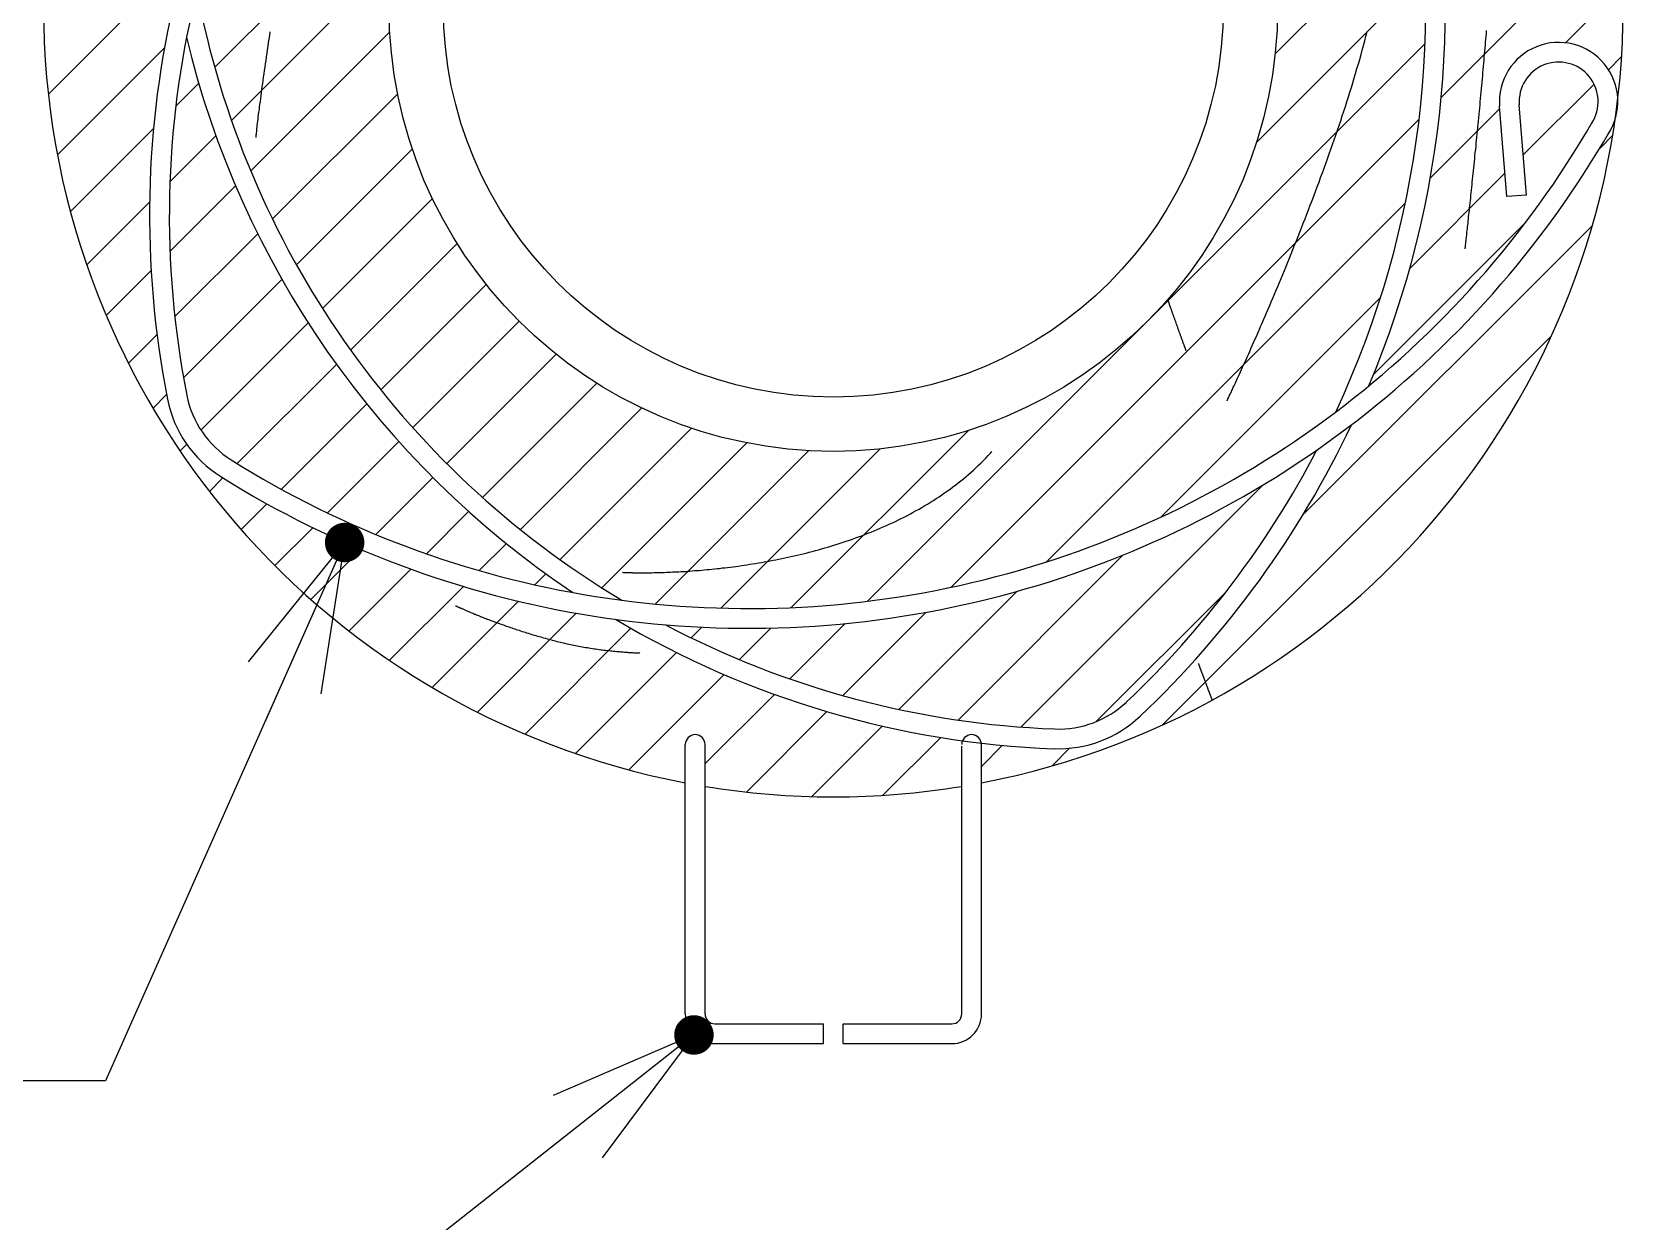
# Model space of a CAD drawing. Extents: x 443 to 1217, y -1921 to -677.
# Drawn here: x 571.85 to 593.32, y -1581.32 to -1565.27 of the extents above; entities that cross this region are included whole.
import ezdxf

# ---------------------------------------------------------------- set-up
doc = ezdxf.new("R2010")
doc.units = 0
doc.header["$MEASUREMENT"] = 0
doc.layers.get('0').update_dxf_attribs({"linetype": 'CONTINUOUS'})
for name, color, linetype in [('2', 2, 'CONTINUOUS'), ('3', 8, 'CONTINUOUS'), ('5', 7, 'CONTINUOUS')]:
    doc.layers.add(name, color=color, linetype=linetype)

msp = doc.modelspace()

# ---------------------------------------------------------------- linework, layer by layer
at = {"color": 7, "linetype": 'Continuous'}
for p, q in [((576.072, -1572.161), (572.844, -1579.425)), ((580.785, -1578.806), (559.919, -1595.258)), ((572.844, -1579.425), (553.99, -1579.425))]:
    msp.add_line(p, q, dxfattribs=at)
at = {"color": 0}
for p, q in [((576.072, -1572.161), (574.772, -1573.77)), ((576.072, -1572.161), (574.99, -1574.596)), ((576.072, -1572.161), (575.75, -1574.205)), ((580.785, -1578.806), (578.693, -1580.455)), ((580.785, -1578.806), (578.885, -1579.623)), ((580.785, -1578.806), (579.548, -1580.463))]:
    msp.add_line(p, q, dxfattribs=at)
at = {"color": 0, "const_width": 0.266}
for points in [[(576.205, -1572.147, 1), (575.94, -1572.175, 1), (576.205, -1572.147)], [(580.877, -1578.903, 1), (580.694, -1578.709, 1), (580.877, -1578.903)]]:
    msp.add_lwpolyline(points, format="xyb", dxfattribs=at)
at = {"layer": '2', "color": 8, "linetype": 'Continuous'}
for p, q in [((574.319, -1565.749), (576.957, -1563.111)), ((588.627, -1565.569), (590.588, -1563.608)), ((574.545, -1566.465), (576.706, -1564.304)), ((572.075, -1566.11), (573.756, -1564.429)), ((588.376, -1566.763), (590.649, -1564.489)), ((592.546, -1565.418), (593.318, -1564.645)), ((590.866, -1566.156), (592.036, -1564.986)), ((574.805, -1567.147), (576.682, -1565.27)), ((572.198, -1566.928), (573.641, -1565.485)), ((583.126, -1572.954), (590.647, -1565.433)), ((593.125, -1565.781), (593.302, -1565.604)), ((573.793, -1566.275), (574.104, -1565.964)), ((591.974, -1566.932), (592.93, -1565.976)), ((575.098, -1567.795), (576.788, -1566.106)), ((584.257, -1572.765), (590.567, -1566.455)), ((590.719, -1567.245), (591.657, -1566.306)), ((572.373, -1567.695), (573.494, -1566.575)), ((573.714, -1567.296), (574.336, -1566.674)), ((593.01, -1566.838), (593.181, -1566.666)), ((575.422, -1568.414), (576.986, -1566.85)), ((573.716, -1568.236), (574.602, -1567.35)), ((590.442, -1568.463), (591.726, -1567.179)), ((575.774, -1569.004), (577.258, -1567.52)), ((572.594, -1568.416), (573.441, -1567.569)), ((585.54, -1572.424), (590.383, -1567.581)), ((573.781, -1569.113), (574.899, -1567.994)), ((589.002, -1571.787), (592.907, -1567.882)), ((589.956, -1569.892), (592.013, -1567.835)), ((576.153, -1569.566), (577.592, -1568.127)), ((572.856, -1569.096), (573.461, -1568.491)), ((573.899, -1569.937), (575.226, -1568.61)), ((576.56, -1570.102), (577.983, -1568.678)), ((587.09, -1571.816), (590.046, -1568.86)), ((574.133, -1570.644), (575.581, -1569.197)), ((576.992, -1570.611), (578.428, -1569.175)), ((573.154, -1569.74), (573.541, -1569.353)), ((587.108, -1574.623), (592.352, -1569.379)), ((577.45, -1571.095), (578.925, -1569.62)), ((574.623, -1571.097), (575.963, -1569.757)), ((577.934, -1571.553), (579.476, -1570.011)), ((573.487, -1570.349), (573.67, -1570.166)), ((575.219, -1571.443), (576.37, -1570.291)), ((578.443, -1571.986), (580.083, -1570.346)), ((578.979, -1572.392), (580.753, -1570.617)), ((582.099, -1573.039), (584.492, -1570.646)), ((573.852, -1570.925), (573.942, -1570.836)), ((575.842, -1571.762), (576.803, -1570.8)), ((579.541, -1572.772), (581.497, -1570.816)), ((580.263, -1572.991), (582.333, -1570.922)), ((581.15, -1573.047), (583.299, -1570.897)), ((574.249, -1571.471), (574.429, -1571.29)), ((576.493, -1572.052), (577.262, -1571.283)), ((585.197, -1574.651), (588.463, -1571.385)), ((574.675, -1571.986), (575.023, -1571.639)), ((577.175, -1572.312), (577.745, -1571.742)), ((575.131, -1572.472), (575.642, -1571.961)), ((575.617, -1572.928), (576.289, -1572.256)), ((577.889, -1572.54), (578.254, -1572.175)), ((584.349, -1574.557), (586.574, -1572.332)), ((576.132, -1573.355), (576.966, -1572.521)), ((578.639, -1572.732), (578.788, -1572.583)), ((576.678, -1573.751), (577.674, -1572.755)), ((583.55, -1574.414), (585.143, -1572.821)), ((586.212, -1574.578), (587.973, -1572.816)), ((577.254, -1574.116), (578.417, -1572.954)), ((577.863, -1574.449), (579.197, -1573.115)), ((582.795, -1574.227), (583.919, -1573.103)), ((578.507, -1574.748), (579.935, -1573.319)), ((580.749, -1573.447), (580.893, -1573.304)), ((581.398, -1573.74), (581.823, -1573.315)), ((582.079, -1574.001), (582.825, -1573.255)), ((579.187, -1575.009), (580.55, -1573.646)), ((579.908, -1575.23), (581.195, -1573.944)), ((580.935, -1575.145), (581.87, -1574.21)), ((581.494, -1575.528), (582.58, -1574.442)), ((582.375, -1575.589), (583.327, -1574.637)), ((583.334, -1575.572), (584.115, -1574.791)), ((584.664, -1575.183), (584.95, -1574.897)), ((585.612, -1575.178), (585.852, -1574.937))]:
    msp.add_line(p, q, dxfattribs=at)
at = {"layer": '3', "color": 3}
for p, q in [((575.041, -1565.416), (575.035, -1565.464)), ((575.049, -1565.368), (575.041, -1565.416)), ((575.057, -1565.32), (575.049, -1565.368)), ((575.063, -1565.27), (575.057, -1565.32)), ((589.821, -1565.454), (589.837, -1565.392)), ((589.837, -1565.392), (589.852, -1565.33)), ((589.852, -1565.33), (589.868, -1565.268)), ((591.463, -1565.45), (591.467, -1565.41)), ((591.467, -1565.41), (591.471, -1565.37)), ((591.471, -1565.37), (591.473, -1565.332)), ((591.473, -1565.332), (591.477, -1565.292)), ((591.477, -1565.292), (591.479, -1565.254)), ((575.015, -1565.608), (575.007, -1565.656)), ((575.021, -1565.56), (575.015, -1565.608)), ((575.027, -1565.514), (575.021, -1565.56)), ((575.035, -1565.464), (575.027, -1565.514)), ((589.769, -1565.642), (589.787, -1565.578)), ((589.787, -1565.578), (589.803, -1565.516)), ((589.803, -1565.516), (589.821, -1565.454)), ((591.447, -1565.654), (591.449, -1565.612)), ((591.449, -1565.612), (591.453, -1565.572)), ((591.453, -1565.572), (591.457, -1565.53)), ((591.457, -1565.53), (591.461, -1565.49)), ((591.461, -1565.49), (591.463, -1565.45)), ((574.981, -1565.839), (574.975, -1565.883)), ((574.987, -1565.793), (574.981, -1565.839)), ((574.995, -1565.747), (574.987, -1565.793)), ((575.001, -1565.701), (574.995, -1565.747)), ((575.007, -1565.656), (575.001, -1565.701)), ((589.695, -1565.893), (589.713, -1565.831)), ((589.713, -1565.831), (589.731, -1565.767)), ((589.731, -1565.767), (589.751, -1565.703)), ((589.751, -1565.703), (589.769, -1565.642)), ((591.427, -1565.865), (591.431, -1565.823)), ((591.431, -1565.823), (591.435, -1565.779)), ((591.435, -1565.779), (591.439, -1565.737)), ((591.439, -1565.737), (591.443, -1565.695)), ((591.443, -1565.695), (591.447, -1565.654)), ((574.951, -1566.053), (574.945, -1566.095)), ((574.957, -1566.013), (574.951, -1566.053)), ((574.963, -1565.969), (574.957, -1566.013)), ((574.969, -1565.927), (574.963, -1565.969)), ((574.975, -1565.883), (574.969, -1565.927)), ((589.635, -1566.085), (589.655, -1566.021)), ((589.655, -1566.021), (589.675, -1565.957)), ((589.675, -1565.957), (589.695, -1565.893)), ((591.407, -1566.081), (591.411, -1566.037)), ((591.411, -1566.037), (591.415, -1565.995)), ((591.415, -1565.995), (591.419, -1565.951)), ((591.419, -1565.951), (591.423, -1565.907)), ((591.423, -1565.907), (591.427, -1565.865)), ((574.925, -1566.249), (574.921, -1566.285)), ((574.931, -1566.211), (574.925, -1566.249)), ((574.935, -1566.173), (574.931, -1566.211)), ((574.941, -1566.135), (574.935, -1566.173)), ((574.945, -1566.095), (574.941, -1566.135)), ((589.553, -1566.341), (589.575, -1566.277)), ((589.575, -1566.277), (589.595, -1566.213)), ((589.595, -1566.213), (589.615, -1566.149)), ((589.615, -1566.149), (589.635, -1566.085)), ((591.387, -1566.299), (591.391, -1566.255)), ((591.391, -1566.255), (591.395, -1566.213)), ((591.395, -1566.213), (591.399, -1566.169)), ((591.399, -1566.169), (591.403, -1566.125)), ((591.403, -1566.125), (591.407, -1566.081)), ((574.897, -1566.475), (574.893, -1566.503)), ((574.899, -1566.447), (574.897, -1566.475)), ((574.903, -1566.417), (574.899, -1566.447)), ((574.907, -1566.385), (574.903, -1566.417)), ((574.911, -1566.353), (574.907, -1566.385)), ((574.917, -1566.319), (574.911, -1566.353)), ((574.921, -1566.285), (574.917, -1566.319)), ((589.489, -1566.535), (589.511, -1566.471)), ((589.511, -1566.471), (589.533, -1566.405)), ((589.533, -1566.405), (589.553, -1566.341)), ((591.367, -1566.517), (591.371, -1566.475)), ((591.371, -1566.475), (591.375, -1566.431)), ((591.375, -1566.431), (591.379, -1566.387)), ((591.379, -1566.387), (591.383, -1566.343)), ((591.383, -1566.343), (591.387, -1566.299)), ((574.875, -1566.679), (574.873, -1566.689)), ((574.873, -1566.689), (574.873, -1566.698)), ((574.877, -1566.651), (574.875, -1566.665)), ((574.875, -1566.665), (574.875, -1566.679)), ((574.879, -1566.635), (574.877, -1566.651)), ((574.881, -1566.617), (574.879, -1566.635)), ((574.883, -1566.597), (574.881, -1566.617)), ((574.885, -1566.575), (574.883, -1566.597)), ((574.887, -1566.553), (574.885, -1566.575)), ((574.889, -1566.529), (574.887, -1566.553)), ((574.893, -1566.503), (574.889, -1566.529)), ((589.423, -1566.726), (589.445, -1566.663)), ((589.445, -1566.663), (589.467, -1566.599)), ((589.467, -1566.599), (589.489, -1566.535)), ((591.345, -1566.732), (591.349, -1566.69)), ((591.349, -1566.69), (591.353, -1566.647)), ((591.353, -1566.647), (591.357, -1566.605)), ((591.357, -1566.605), (591.361, -1566.561)), ((591.361, -1566.561), (591.367, -1566.517)), ((589.333, -1566.982), (589.357, -1566.918)), ((589.357, -1566.918), (589.379, -1566.854)), ((589.379, -1566.854), (589.401, -1566.79)), ((589.401, -1566.79), (589.423, -1566.726)), ((591.323, -1566.942), (591.327, -1566.9)), ((591.327, -1566.9), (591.333, -1566.858)), ((591.333, -1566.858), (591.337, -1566.816)), ((591.337, -1566.816), (591.341, -1566.774)), ((591.341, -1566.774), (591.345, -1566.732)), ((589.265, -1567.172), (589.287, -1567.11)), ((589.287, -1567.11), (589.311, -1567.046)), ((589.311, -1567.046), (589.333, -1566.982)), ((591.303, -1567.144), (591.307, -1567.104)), ((591.307, -1567.104), (591.311, -1567.064)), ((591.311, -1567.064), (591.315, -1567.024)), ((591.315, -1567.024), (591.319, -1566.982)), ((591.319, -1566.982), (591.323, -1566.942)), ((589.195, -1567.362), (589.219, -1567.298)), ((589.219, -1567.298), (589.241, -1567.236)), ((589.241, -1567.236), (589.265, -1567.172)), ((591.279, -1567.372), (591.283, -1567.336)), ((591.283, -1567.336), (591.287, -1567.298)), ((591.287, -1567.298), (591.291, -1567.26)), ((591.291, -1567.26), (591.295, -1567.222)), ((591.295, -1567.222), (591.299, -1567.184)), ((591.299, -1567.184), (591.303, -1567.144)), ((589.101, -1567.61), (589.125, -1567.548)), ((589.125, -1567.548), (589.149, -1567.486)), ((589.149, -1567.486), (589.171, -1567.424)), ((589.171, -1567.424), (589.195, -1567.362)), ((591.257, -1567.582), (591.261, -1567.548)), ((591.261, -1567.548), (591.265, -1567.514)), ((591.265, -1567.514), (591.269, -1567.48)), ((591.269, -1567.48), (591.271, -1567.444)), ((591.271, -1567.444), (591.275, -1567.408)), ((591.275, -1567.408), (591.279, -1567.372)), ((589.031, -1567.793), (589.053, -1567.731)), ((589.053, -1567.731), (589.077, -1567.672)), ((589.077, -1567.672), (589.101, -1567.61)), ((591.235, -1567.795), (591.237, -1567.767)), ((591.237, -1567.767), (591.241, -1567.737)), ((591.241, -1567.737), (591.243, -1567.707)), ((591.243, -1567.707), (591.247, -1567.678)), ((591.247, -1567.678), (591.251, -1567.646)), ((591.251, -1567.646), (591.253, -1567.614)), ((591.253, -1567.614), (591.257, -1567.582)), ((588.937, -1568.033), (588.959, -1567.973)), ((588.959, -1567.973), (588.983, -1567.913)), ((588.983, -1567.913), (589.007, -1567.853)), ((589.007, -1567.853), (589.031, -1567.793)), ((591.211, -1568.013), (591.213, -1567.993)), ((591.213, -1567.993), (591.215, -1567.971)), ((591.215, -1567.971), (591.219, -1567.949)), ((591.219, -1567.949), (591.221, -1567.925)), ((591.221, -1567.925), (591.223, -1567.901)), ((591.223, -1567.901), (591.225, -1567.877)), ((591.225, -1567.877), (591.229, -1567.851)), ((591.229, -1567.851), (591.231, -1567.823)), ((591.231, -1567.823), (591.235, -1567.795)), ((588.843, -1568.265), (588.867, -1568.207)), ((588.867, -1568.207), (588.889, -1568.149)), ((588.889, -1568.149), (588.913, -1568.091)), ((588.913, -1568.091), (588.937, -1568.033)), ((591.191, -1568.185), (591.193, -1568.179)), ((591.191, -1568.191), (591.191, -1568.185)), ((591.191, -1568.195), (591.191, -1568.191)), ((591.191, -1568.197), (591.191, -1568.195)), ((591.191, -1568.199), (591.191, -1568.197)), ((591.193, -1568.171), (591.195, -1568.163)), ((591.193, -1568.179), (591.193, -1568.171)), ((591.195, -1568.153), (591.197, -1568.141)), ((591.195, -1568.163), (591.195, -1568.153)), ((591.197, -1568.141), (591.199, -1568.129)), ((591.199, -1568.117), (591.201, -1568.101)), ((591.199, -1568.129), (591.199, -1568.117)), ((591.201, -1568.101), (591.203, -1568.087)), ((591.203, -1568.087), (591.205, -1568.069)), ((591.205, -1568.069), (591.207, -1568.051)), ((591.207, -1568.051), (591.209, -1568.033)), ((591.209, -1568.033), (591.211, -1568.013)), ((588.774, -1568.435), (588.798, -1568.379)), ((588.798, -1568.379), (588.82, -1568.323)), ((588.82, -1568.323), (588.843, -1568.265)), ((588.684, -1568.653), (588.706, -1568.599)), ((588.706, -1568.599), (588.73, -1568.545)), ((588.73, -1568.545), (588.752, -1568.491)), ((588.752, -1568.491), (588.774, -1568.435)), ((588.596, -1568.862), (588.618, -1568.81)), ((588.618, -1568.81), (588.64, -1568.758)), ((588.64, -1568.758), (588.662, -1568.706)), ((588.662, -1568.706), (588.684, -1568.653)), ((587.177, -1568.884), (587.177, -1568.884)), ((587.177, -1568.884), (587.177, -1568.886)), ((587.177, -1568.886), (587.177, -1568.886)), ((587.177, -1568.886), (587.177, -1568.888)), ((587.177, -1568.888), (587.177, -1568.888)), ((587.177, -1568.888), (587.179, -1568.89)), ((587.179, -1568.89), (587.179, -1568.892)), ((587.179, -1568.892), (587.179, -1568.894)), ((587.179, -1568.894), (587.181, -1568.896)), ((587.181, -1568.896), (587.181, -1568.898)), ((587.181, -1568.898), (587.183, -1568.902)), ((587.183, -1568.902), (587.183, -1568.904)), ((587.183, -1568.904), (587.185, -1568.908)), ((587.185, -1568.908), (587.185, -1568.91)), ((587.185, -1568.91), (587.187, -1568.914)), ((587.187, -1568.914), (587.187, -1568.918)), ((587.187, -1568.918), (587.189, -1568.922)), ((587.189, -1568.922), (587.191, -1568.924)), ((587.191, -1568.924), (587.193, -1568.93)), ((587.193, -1568.93), (587.193, -1568.934)), ((587.193, -1568.934), (587.195, -1568.938)), ((587.195, -1568.938), (587.197, -1568.942)), ((587.197, -1568.942), (587.199, -1568.948)), ((587.199, -1568.948), (587.201, -1568.952)), ((587.201, -1568.952), (587.203, -1568.958)), ((587.203, -1568.958), (587.203, -1568.962)), ((587.203, -1568.962), (587.205, -1568.968)), ((587.205, -1568.968), (587.207, -1568.974)), ((587.207, -1568.974), (587.209, -1568.978)), ((587.209, -1568.978), (587.211, -1568.984)), ((587.211, -1568.984), (587.213, -1568.99)), ((587.213, -1568.99), (587.217, -1568.996)), ((587.217, -1568.996), (587.219, -1569.002)), ((587.219, -1569.002), (587.221, -1569.008)), ((587.221, -1569.008), (587.223, -1569.016)), ((587.223, -1569.016), (587.225, -1569.022)), ((587.225, -1569.022), (587.227, -1569.028)), ((587.227, -1569.028), (587.229, -1569.036)), ((587.229, -1569.036), (587.233, -1569.042)), ((587.233, -1569.042), (587.235, -1569.048)), ((587.235, -1569.048), (587.237, -1569.056)), ((587.237, -1569.056), (587.239, -1569.062)), ((587.239, -1569.062), (587.243, -1569.07)), ((588.492, -1569.108), (588.512, -1569.06)), ((588.512, -1569.06), (588.532, -1569.012)), ((588.532, -1569.012), (588.554, -1568.962)), ((588.554, -1568.962), (588.574, -1568.912)), ((588.574, -1568.912), (588.596, -1568.862)), ((587.243, -1569.07), (587.245, -1569.078)), ((587.245, -1569.078), (587.247, -1569.084)), ((587.247, -1569.084), (587.249, -1569.092)), ((587.249, -1569.092), (587.253, -1569.1)), ((587.253, -1569.1), (587.255, -1569.106)), ((587.255, -1569.106), (587.257, -1569.114)), ((587.257, -1569.114), (587.261, -1569.122)), ((587.261, -1569.122), (587.263, -1569.13)), ((587.263, -1569.13), (587.267, -1569.138)), ((587.267, -1569.138), (587.269, -1569.144)), ((587.269, -1569.144), (587.271, -1569.152)), ((587.271, -1569.152), (587.275, -1569.16)), ((587.275, -1569.16), (587.277, -1569.168)), ((587.277, -1569.168), (587.281, -1569.176)), ((587.281, -1569.176), (587.283, -1569.184)), ((587.283, -1569.184), (587.285, -1569.192)), ((587.285, -1569.192), (587.289, -1569.2)), ((587.289, -1569.2), (587.291, -1569.208)), ((587.291, -1569.208), (587.295, -1569.216)), ((587.295, -1569.216), (587.297, -1569.224)), ((587.297, -1569.224), (587.301, -1569.232)), ((587.301, -1569.232), (587.303, -1569.24)), ((587.303, -1569.24), (587.305, -1569.248)), ((587.305, -1569.248), (587.309, -1569.256)), ((587.309, -1569.256), (587.311, -1569.264)), ((587.311, -1569.264), (587.315, -1569.272)), ((587.315, -1569.272), (587.317, -1569.28)), ((587.317, -1569.28), (587.319, -1569.288)), ((588.412, -1569.294), (588.43, -1569.248)), ((588.43, -1569.248), (588.45, -1569.202)), ((588.45, -1569.202), (588.47, -1569.156)), ((588.47, -1569.156), (588.492, -1569.108)), ((587.319, -1569.288), (587.323, -1569.296)), ((587.323, -1569.296), (587.325, -1569.304)), ((587.325, -1569.304), (587.329, -1569.31)), ((587.329, -1569.31), (587.331, -1569.318)), ((587.331, -1569.318), (587.333, -1569.326)), ((587.333, -1569.326), (587.337, -1569.334)), ((587.337, -1569.334), (587.339, -1569.342)), ((587.339, -1569.342), (587.343, -1569.35)), ((587.343, -1569.35), (587.345, -1569.356)), ((587.345, -1569.356), (587.347, -1569.364)), ((587.347, -1569.364), (587.351, -1569.372)), ((587.351, -1569.372), (587.353, -1569.378)), ((587.353, -1569.378), (587.355, -1569.386)), ((587.355, -1569.386), (587.357, -1569.394)), ((587.357, -1569.394), (587.361, -1569.4)), ((587.361, -1569.4), (587.363, -1569.408)), ((587.363, -1569.408), (587.365, -1569.414)), ((587.365, -1569.414), (587.367, -1569.42)), ((587.367, -1569.42), (587.371, -1569.428)), ((587.371, -1569.428), (587.373, -1569.434)), ((587.373, -1569.434), (587.375, -1569.44)), ((587.375, -1569.44), (587.377, -1569.448)), ((587.377, -1569.448), (587.379, -1569.454)), ((587.379, -1569.454), (587.381, -1569.46)), ((587.381, -1569.46), (587.383, -1569.466)), ((587.383, -1569.466), (587.385, -1569.472)), ((587.385, -1569.472), (587.387, -1569.478)), ((587.387, -1569.478), (587.391, -1569.482)), ((587.391, -1569.482), (587.393, -1569.488)), ((587.393, -1569.488), (587.393, -1569.494)), ((587.393, -1569.494), (587.395, -1569.498)), ((587.395, -1569.498), (587.397, -1569.504)), ((588.318, -1569.504), (588.336, -1569.464)), ((588.336, -1569.464), (588.354, -1569.422)), ((588.354, -1569.422), (588.374, -1569.38)), ((588.374, -1569.38), (588.392, -1569.338)), ((588.392, -1569.338), (588.412, -1569.294)), ((587.397, -1569.504), (587.399, -1569.508)), ((587.399, -1569.508), (587.401, -1569.514)), ((587.401, -1569.514), (587.403, -1569.518)), ((587.403, -1569.518), (587.405, -1569.522)), ((587.405, -1569.522), (587.405, -1569.526)), ((587.405, -1569.526), (587.407, -1569.532)), ((587.407, -1569.532), (587.409, -1569.536)), ((587.409, -1569.536), (587.411, -1569.538)), ((587.411, -1569.538), (587.411, -1569.542)), ((587.411, -1569.542), (587.413, -1569.546)), ((587.413, -1569.546), (587.413, -1569.55)), ((587.413, -1569.55), (587.415, -1569.552)), ((587.415, -1569.552), (587.417, -1569.554)), ((587.417, -1569.554), (587.417, -1569.558)), ((587.417, -1569.558), (587.417, -1569.56)), ((587.417, -1569.56), (587.419, -1569.562)), ((587.419, -1569.562), (587.419, -1569.564)), ((587.419, -1569.564), (587.421, -1569.566)), ((587.421, -1569.566), (587.421, -1569.568)), ((587.421, -1569.568), (587.421, -1569.568)), ((587.421, -1569.568), (587.421, -1569.57)), ((587.421, -1569.57), (587.421, -1569.57)), ((587.421, -1569.57), (587.423, -1569.572)), ((587.423, -1569.572), (587.423, -1569.572)), ((588.218, -1569.729), (588.234, -1569.694)), ((588.234, -1569.694), (588.25, -1569.658)), ((588.25, -1569.658), (588.266, -1569.622)), ((588.266, -1569.622), (588.284, -1569.584)), ((588.284, -1569.584), (588.3, -1569.544)), ((588.3, -1569.544), (588.318, -1569.504)), ((588.12, -1569.945), (588.132, -1569.917)), ((588.132, -1569.917), (588.146, -1569.889)), ((588.146, -1569.889), (588.158, -1569.859)), ((588.158, -1569.859), (588.172, -1569.827)), ((588.172, -1569.827), (588.188, -1569.795)), ((588.188, -1569.795), (588.202, -1569.763)), ((588.202, -1569.763), (588.218, -1569.729)), ((588.028, -1570.143), (588.036, -1570.127)), ((588.036, -1570.127), (588.044, -1570.109)), ((588.044, -1570.109), (588.054, -1570.089)), ((588.054, -1570.089), (588.062, -1570.067)), ((588.062, -1570.067), (588.074, -1570.045)), ((588.074, -1570.045), (588.084, -1570.023)), ((588.084, -1570.023), (588.096, -1569.997)), ((588.096, -1569.997), (588.106, -1569.973)), ((588.106, -1569.973), (588.12, -1569.945)), ((587.978, -1570.247), (587.98, -1570.245)), ((587.978, -1570.249), (587.978, -1570.247)), ((587.98, -1570.245), (587.982, -1570.241)), ((587.982, -1570.241), (587.984, -1570.235)), ((587.984, -1570.235), (587.988, -1570.229)), ((587.988, -1570.229), (587.99, -1570.221)), ((587.99, -1570.221), (587.996, -1570.211)), ((587.996, -1570.211), (588, -1570.201)), ((588, -1570.201), (588.006, -1570.187)), ((588.006, -1570.187), (588.012, -1570.175)), ((588.012, -1570.175), (588.02, -1570.159)), ((588.02, -1570.159), (588.028, -1570.143)), ((584.724, -1571.022), (584.756, -1570.988)), ((584.756, -1570.988), (584.788, -1570.954)), ((584.788, -1570.954), (584.806, -1570.934)), ((584.49, -1571.242), (584.526, -1571.212)), ((584.526, -1571.212), (584.56, -1571.18)), ((584.56, -1571.18), (584.594, -1571.15)), ((584.594, -1571.15), (584.626, -1571.118)), ((584.626, -1571.118), (584.66, -1571.086)), ((584.66, -1571.086), (584.692, -1571.054)), ((584.692, -1571.054), (584.724, -1571.022)), ((584.24, -1571.44), (584.278, -1571.412)), ((584.278, -1571.412), (584.314, -1571.386)), ((584.314, -1571.386), (584.35, -1571.358)), ((584.35, -1571.358), (584.386, -1571.328)), ((584.386, -1571.328), (584.422, -1571.3)), ((584.422, -1571.3), (584.456, -1571.27)), ((584.456, -1571.27), (584.49, -1571.242)), ((583.9, -1571.664), (583.938, -1571.642)), ((583.938, -1571.642), (583.978, -1571.618)), ((583.978, -1571.618), (584.016, -1571.594)), ((584.016, -1571.594), (584.054, -1571.568)), ((584.054, -1571.568), (584.092, -1571.544)), ((584.092, -1571.544), (584.13, -1571.518)), ((584.13, -1571.518), (584.166, -1571.492)), ((584.166, -1571.492), (584.204, -1571.466)), ((584.204, -1571.466), (584.24, -1571.44)), ((583.503, -1571.877), (583.543, -1571.857)), ((583.543, -1571.857), (583.583, -1571.837)), ((583.583, -1571.837), (583.623, -1571.817)), ((583.623, -1571.817), (583.665, -1571.795)), ((583.665, -1571.795), (583.705, -1571.775)), ((583.705, -1571.775), (583.743, -1571.753)), ((583.743, -1571.753), (583.783, -1571.731)), ((583.783, -1571.731), (583.822, -1571.71)), ((583.822, -1571.71), (583.862, -1571.688)), ((583.862, -1571.688), (583.9, -1571.664)), ((583.007, -1572.085), (583.049, -1572.069)), ((583.049, -1572.069), (583.091, -1572.053)), ((583.091, -1572.053), (583.133, -1572.037)), ((583.133, -1572.037), (583.175, -1572.021)), ((583.175, -1572.021), (583.215, -1572.003)), ((583.215, -1572.003), (583.257, -1571.987)), ((583.257, -1571.987), (583.299, -1571.969)), ((583.299, -1571.969), (583.339, -1571.951)), ((583.339, -1571.951), (583.381, -1571.933)), ((583.381, -1571.933), (583.421, -1571.915)), ((583.421, -1571.915), (583.463, -1571.895)), ((583.463, -1571.895), (583.503, -1571.877)), ((582.342, -1572.291), (582.382, -1572.281)), ((582.382, -1572.281), (582.424, -1572.269)), ((582.424, -1572.269), (582.466, -1572.259)), ((582.466, -1572.259), (582.508, -1572.247)), ((582.508, -1572.247), (582.55, -1572.235)), ((582.55, -1572.235), (582.59, -1572.223)), ((582.59, -1572.223), (582.632, -1572.211)), ((582.632, -1572.211), (582.674, -1572.197)), ((582.674, -1572.197), (582.716, -1572.185)), ((582.716, -1572.185), (582.758, -1572.171)), ((582.758, -1572.171), (582.8, -1572.157)), ((582.8, -1572.157), (582.841, -1572.143)), ((582.841, -1572.143), (582.883, -1572.129)), ((582.883, -1572.129), (582.925, -1572.115)), ((582.925, -1572.115), (582.965, -1572.099)), ((582.965, -1572.099), (583.007, -1572.085)), ((581.167, -1572.505), (581.203, -1572.501)), ((581.203, -1572.501), (581.239, -1572.497)), ((581.239, -1572.497), (581.275, -1572.493)), ((581.275, -1572.493), (581.313, -1572.489)), ((581.313, -1572.489), (581.349, -1572.483)), ((581.349, -1572.483), (581.387, -1572.479)), ((581.387, -1572.479), (581.425, -1572.473)), ((581.425, -1572.473), (581.463, -1572.467)), ((581.463, -1572.467), (581.501, -1572.461)), ((581.501, -1572.461), (581.539, -1572.455)), ((581.539, -1572.455), (581.577, -1572.449)), ((581.577, -1572.449), (581.615, -1572.443)), ((581.615, -1572.443), (581.655, -1572.437)), ((581.655, -1572.437), (581.695, -1572.431)), ((581.695, -1572.431), (581.733, -1572.423)), ((581.733, -1572.423), (581.773, -1572.417)), ((581.773, -1572.417), (581.812, -1572.409)), ((581.812, -1572.409), (581.852, -1572.401)), ((581.852, -1572.401), (581.892, -1572.393)), ((581.892, -1572.393), (581.932, -1572.385)), ((581.932, -1572.385), (581.972, -1572.377)), ((581.972, -1572.377), (582.012, -1572.369)), ((582.012, -1572.369), (582.054, -1572.361)), ((582.054, -1572.361), (582.094, -1572.351)), ((582.094, -1572.351), (582.136, -1572.341)), ((582.136, -1572.341), (582.176, -1572.333)), ((582.176, -1572.333), (582.218, -1572.323)), ((582.218, -1572.323), (582.258, -1572.313)), ((582.258, -1572.313), (582.3, -1572.303)), ((582.3, -1572.303), (582.342, -1572.291)), ((579.822, -1572.563), (579.824, -1572.563)), ((579.824, -1572.563), (579.824, -1572.563)), ((579.824, -1572.563), (579.828, -1572.563)), ((579.828, -1572.563), (579.83, -1572.565)), ((579.83, -1572.565), (579.834, -1572.565)), ((579.834, -1572.565), (579.838, -1572.565)), ((579.838, -1572.565), (579.844, -1572.565)), ((579.844, -1572.565), (579.85, -1572.565)), ((579.85, -1572.565), (579.856, -1572.565)), ((579.856, -1572.565), (579.864, -1572.565)), ((579.864, -1572.565), (579.872, -1572.565)), ((579.872, -1572.565), (579.882, -1572.567)), ((579.882, -1572.567), (579.89, -1572.567)), ((579.89, -1572.567), (579.902, -1572.567)), ((579.902, -1572.567), (579.912, -1572.567)), ((579.912, -1572.567), (579.924, -1572.567)), ((579.924, -1572.567), (579.936, -1572.567)), ((579.936, -1572.567), (579.95, -1572.567)), ((579.95, -1572.567), (579.962, -1572.569)), ((579.962, -1572.569), (579.978, -1572.569)), ((579.978, -1572.569), (579.992, -1572.569)), ((579.992, -1572.569), (580.008, -1572.569)), ((580.008, -1572.569), (580.024, -1572.569)), ((580.024, -1572.569), (580.04, -1572.569)), ((580.04, -1572.569), (580.058, -1572.569)), ((580.058, -1572.569), (580.076, -1572.569)), ((580.076, -1572.569), (580.094, -1572.569)), ((580.094, -1572.569), (580.114, -1572.569)), ((580.114, -1572.569), (580.134, -1572.569)), ((580.134, -1572.569), (580.154, -1572.569)), ((580.154, -1572.569), (580.176, -1572.569)), ((580.176, -1572.569), (580.196, -1572.569)), ((580.196, -1572.569), (580.218, -1572.569)), ((580.218, -1572.569), (580.242, -1572.567)), ((580.242, -1572.567), (580.264, -1572.567)), ((580.264, -1572.567), (580.288, -1572.567)), ((580.288, -1572.567), (580.312, -1572.567)), ((580.312, -1572.567), (580.336, -1572.565)), ((580.336, -1572.565), (580.362, -1572.565)), ((580.362, -1572.565), (580.388, -1572.565)), ((580.388, -1572.565), (580.414, -1572.563)), ((580.414, -1572.563), (580.44, -1572.563)), ((580.44, -1572.563), (580.468, -1572.561)), ((580.468, -1572.561), (580.494, -1572.559)), ((580.494, -1572.559), (580.522, -1572.559)), ((580.522, -1572.559), (580.552, -1572.557)), ((580.552, -1572.557), (580.58, -1572.555)), ((580.58, -1572.555), (580.61, -1572.553)), ((580.61, -1572.553), (580.64, -1572.553)), ((580.64, -1572.553), (580.67, -1572.551)), ((580.67, -1572.551), (580.7, -1572.549)), ((580.7, -1572.549), (580.732, -1572.547)), ((580.732, -1572.547), (580.762, -1572.543)), ((580.762, -1572.543), (580.794, -1572.541)), ((580.794, -1572.541), (580.825, -1572.539)), ((580.825, -1572.539), (580.859, -1572.537)), ((580.859, -1572.537), (580.891, -1572.533)), ((580.891, -1572.533), (580.925, -1572.531)), ((580.925, -1572.531), (580.959, -1572.527)), ((580.959, -1572.527), (580.993, -1572.525)), ((580.993, -1572.525), (581.027, -1572.521)), ((581.027, -1572.521), (581.061, -1572.517)), ((581.061, -1572.517), (581.097, -1572.513)), ((581.097, -1572.513), (581.131, -1572.511)), ((581.131, -1572.511), (581.167, -1572.505)), ((577.569, -1573.014), (577.569, -1573.014)), ((577.569, -1573.014), (577.569, -1573.014)), ((577.569, -1573.014), (577.571, -1573.016)), ((577.571, -1573.016), (577.573, -1573.016)), ((577.573, -1573.016), (577.573, -1573.016)), ((577.573, -1573.016), (577.577, -1573.018)), ((577.577, -1573.018), (577.579, -1573.02)), ((577.579, -1573.02), (577.581, -1573.02)), ((577.581, -1573.02), (577.585, -1573.022)), ((577.585, -1573.022), (577.589, -1573.024)), ((577.589, -1573.024), (577.593, -1573.026)), ((577.593, -1573.026), (577.597, -1573.028)), ((577.597, -1573.028), (577.601, -1573.03)), ((577.601, -1573.03), (577.607, -1573.032)), ((577.607, -1573.032), (577.613, -1573.034)), ((577.613, -1573.034), (577.619, -1573.036)), ((577.619, -1573.036), (577.625, -1573.04)), ((577.625, -1573.04), (577.631, -1573.042)), ((577.631, -1573.042), (577.637, -1573.046)), ((577.637, -1573.046), (577.645, -1573.048)), ((577.645, -1573.048), (577.653, -1573.052)), ((577.653, -1573.052), (577.661, -1573.056)), ((577.661, -1573.056), (577.669, -1573.058)), ((577.669, -1573.058), (577.677, -1573.062)), ((577.677, -1573.062), (577.685, -1573.066)), ((577.685, -1573.066), (577.695, -1573.07)), ((577.695, -1573.07), (577.703, -1573.074)), ((577.703, -1573.074), (577.713, -1573.078)), ((577.713, -1573.078), (577.723, -1573.082)), ((577.723, -1573.082), (577.733, -1573.088)), ((577.733, -1573.088), (577.745, -1573.092)), ((577.745, -1573.092), (577.755, -1573.096)), ((577.755, -1573.096), (577.767, -1573.1)), ((577.767, -1573.1), (577.777, -1573.106)), ((577.777, -1573.106), (577.788, -1573.11)), ((577.788, -1573.11), (577.8, -1573.116)), ((577.8, -1573.116), (577.812, -1573.12)), ((577.812, -1573.12), (577.826, -1573.126)), ((577.826, -1573.126), (577.838, -1573.13)), ((577.838, -1573.13), (577.852, -1573.136)), ((577.852, -1573.136), (577.864, -1573.142)), ((577.864, -1573.142), (577.878, -1573.146)), ((577.878, -1573.146), (577.892, -1573.152)), ((577.892, -1573.152), (577.906, -1573.158)), ((577.906, -1573.158), (577.92, -1573.164)), ((577.92, -1573.164), (577.934, -1573.17)), ((577.934, -1573.17), (577.95, -1573.176)), ((577.95, -1573.176), (577.964, -1573.182)), ((577.964, -1573.182), (577.98, -1573.188)), ((577.98, -1573.188), (577.996, -1573.194)), ((577.996, -1573.194), (578.012, -1573.2)), ((578.012, -1573.2), (578.028, -1573.206)), ((578.028, -1573.206), (578.044, -1573.212)), ((578.044, -1573.212), (578.06, -1573.218)), ((578.06, -1573.218), (578.076, -1573.224)), ((578.076, -1573.224), (578.094, -1573.23)), ((578.094, -1573.23), (578.11, -1573.236)), ((578.11, -1573.236), (578.128, -1573.242)), ((578.128, -1573.242), (578.144, -1573.25)), ((578.144, -1573.25), (578.162, -1573.256)), ((578.162, -1573.256), (578.18, -1573.262)), ((578.18, -1573.262), (578.198, -1573.268)), ((578.198, -1573.268), (578.216, -1573.274)), ((578.216, -1573.274), (578.234, -1573.282)), ((578.234, -1573.282), (578.252, -1573.288)), ((578.252, -1573.288), (578.272, -1573.294)), ((578.272, -1573.294), (578.29, -1573.3)), ((578.29, -1573.3), (578.31, -1573.308)), ((578.31, -1573.308), (578.328, -1573.314)), ((578.328, -1573.314), (578.348, -1573.32)), ((578.348, -1573.32), (578.368, -1573.328)), ((578.368, -1573.328), (578.386, -1573.334)), ((578.386, -1573.334), (578.406, -1573.34)), ((578.406, -1573.34), (578.426, -1573.346)), ((578.426, -1573.346), (578.446, -1573.354)), ((578.446, -1573.354), (578.466, -1573.36)), ((578.466, -1573.36), (578.488, -1573.366)), ((578.488, -1573.366), (578.508, -1573.372)), ((578.508, -1573.372), (578.528, -1573.38)), ((578.528, -1573.38), (578.548, -1573.386)), ((578.548, -1573.386), (578.57, -1573.392)), ((578.57, -1573.392), (578.59, -1573.398)), ((578.59, -1573.398), (578.612, -1573.406)), ((578.612, -1573.406), (578.632, -1573.412)), ((578.632, -1573.412), (578.654, -1573.418)), ((578.654, -1573.418), (578.676, -1573.424)), ((578.676, -1573.424), (578.698, -1573.43)), ((578.698, -1573.43), (578.718, -1573.436)), ((578.718, -1573.436), (578.74, -1573.442)), ((578.74, -1573.442), (578.762, -1573.448)), ((578.762, -1573.448), (578.784, -1573.454)), ((578.784, -1573.454), (578.805, -1573.46)), ((578.805, -1573.46), (578.827, -1573.466)), ((578.827, -1573.466), (578.849, -1573.472)), ((578.849, -1573.472), (578.871, -1573.478)), ((578.871, -1573.478), (578.893, -1573.484)), ((578.893, -1573.484), (578.915, -1573.49)), ((578.915, -1573.49), (578.937, -1573.496)), ((578.937, -1573.496), (578.961, -1573.5)), ((578.961, -1573.5), (578.983, -1573.506)), ((578.983, -1573.506), (579.005, -1573.512)), ((579.005, -1573.512), (579.027, -1573.516)), ((579.027, -1573.516), (579.051, -1573.522)), ((579.051, -1573.522), (579.073, -1573.528)), ((579.073, -1573.528), (579.095, -1573.532)), ((579.095, -1573.532), (579.119, -1573.538)), ((579.119, -1573.538), (579.141, -1573.542)), ((579.141, -1573.542), (579.163, -1573.546)), ((579.163, -1573.546), (579.187, -1573.552)), ((579.187, -1573.552), (579.209, -1573.556)), ((579.209, -1573.556), (579.231, -1573.56)), ((579.231, -1573.56), (579.255, -1573.564)), ((579.255, -1573.564), (579.277, -1573.568)), ((579.277, -1573.568), (579.301, -1573.572)), ((579.301, -1573.572), (579.323, -1573.576)), ((579.323, -1573.576), (579.347, -1573.58)), ((579.347, -1573.58), (579.369, -1573.584)), ((579.369, -1573.584), (579.391, -1573.588)), ((579.391, -1573.588), (579.415, -1573.592)), ((579.415, -1573.592), (579.437, -1573.594)), ((579.437, -1573.594), (579.459, -1573.598)), ((579.459, -1573.598), (579.483, -1573.602)), ((579.483, -1573.602), (579.505, -1573.604)), ((579.505, -1573.604), (579.527, -1573.608)), ((579.527, -1573.608), (579.549, -1573.61)), ((579.549, -1573.61), (579.571, -1573.612)), ((579.571, -1573.612), (579.593, -1573.616)), ((579.593, -1573.616), (579.615, -1573.618)), ((579.615, -1573.618), (579.637, -1573.62)), ((579.637, -1573.62), (579.659, -1573.622)), ((579.659, -1573.622), (579.679, -1573.624)), ((579.679, -1573.624), (579.699, -1573.626)), ((579.699, -1573.626), (579.721, -1573.628)), ((579.721, -1573.628), (579.741, -1573.63)), ((579.741, -1573.63), (579.759, -1573.632)), ((579.759, -1573.632), (579.779, -1573.634)), ((579.779, -1573.634), (579.796, -1573.636)), ((579.796, -1573.636), (579.816, -1573.636)), ((579.816, -1573.636), (579.832, -1573.638)), ((579.832, -1573.638), (579.85, -1573.64)), ((579.85, -1573.64), (579.868, -1573.64)), ((579.868, -1573.64), (579.884, -1573.642)), ((579.884, -1573.642), (579.9, -1573.644)), ((579.9, -1573.644), (579.914, -1573.644)), ((579.914, -1573.644), (579.928, -1573.646)), ((579.928, -1573.646), (579.942, -1573.646)), ((579.942, -1573.646), (579.956, -1573.646)), ((579.956, -1573.646), (579.968, -1573.648)), ((579.968, -1573.648), (579.98, -1573.648)), ((579.98, -1573.648), (579.992, -1573.65)), ((579.992, -1573.65), (580.002, -1573.65)), ((580.002, -1573.65), (580.012, -1573.65)), ((580.012, -1573.65), (580.02, -1573.65)), ((580.02, -1573.65), (580.03, -1573.652)), ((580.03, -1573.652), (580.036, -1573.652)), ((580.036, -1573.652), (580.042, -1573.652)), ((580.042, -1573.652), (580.048, -1573.652)), ((580.048, -1573.652), (580.052, -1573.652)), ((580.052, -1573.652), (580.056, -1573.654)), ((587.595, -1573.797), (587.595, -1573.795)), ((587.595, -1573.795), (587.595, -1573.795)), ((587.597, -1573.799), (587.595, -1573.797)), ((587.597, -1573.801), (587.597, -1573.799)), ((587.597, -1573.799), (587.597, -1573.799)), ((587.597, -1573.803), (587.597, -1573.801)), ((587.599, -1573.805), (587.597, -1573.803)), ((587.599, -1573.807), (587.599, -1573.805)), ((587.599, -1573.805), (587.599, -1573.805)), ((587.601, -1573.809), (587.599, -1573.807)), ((587.601, -1573.813), (587.601, -1573.809)), ((587.601, -1573.815), (587.601, -1573.813)), ((587.603, -1573.817), (587.601, -1573.815)), ((587.603, -1573.819), (587.603, -1573.817)), ((587.605, -1573.823), (587.603, -1573.819)), ((587.605, -1573.825), (587.605, -1573.823)), ((587.607, -1573.827), (587.605, -1573.825)), ((587.607, -1573.831), (587.607, -1573.827)), ((587.609, -1573.833), (587.607, -1573.831)), ((587.609, -1573.837), (587.609, -1573.833)), ((587.611, -1573.841), (587.609, -1573.837)), ((587.613, -1573.843), (587.611, -1573.841)), ((587.613, -1573.847), (587.613, -1573.843)), ((587.615, -1573.851), (587.613, -1573.847)), ((587.617, -1573.855), (587.615, -1573.851)), ((587.617, -1573.859), (587.617, -1573.855)), ((587.619, -1573.863), (587.617, -1573.859)), ((587.621, -1573.865), (587.619, -1573.863)), ((587.621, -1573.869), (587.621, -1573.865)), ((587.623, -1573.875), (587.621, -1573.869)), ((587.625, -1573.879), (587.623, -1573.875)), ((587.627, -1573.883), (587.625, -1573.879)), ((587.629, -1573.887), (587.627, -1573.883)), ((587.629, -1573.891), (587.629, -1573.887)), ((587.631, -1573.895), (587.629, -1573.891)), ((587.633, -1573.901), (587.631, -1573.895)), ((587.635, -1573.905), (587.633, -1573.901)), ((587.637, -1573.909), (587.635, -1573.905)), ((587.639, -1573.913), (587.637, -1573.909)), ((587.639, -1573.919), (587.639, -1573.913)), ((587.641, -1573.923), (587.639, -1573.919)), ((587.643, -1573.929), (587.641, -1573.923)), ((587.645, -1573.933), (587.643, -1573.929)), ((587.647, -1573.939), (587.645, -1573.933)), ((587.649, -1573.943), (587.647, -1573.939)), ((587.651, -1573.949), (587.649, -1573.943)), ((587.653, -1573.953), (587.651, -1573.949)), ((587.655, -1573.959), (587.653, -1573.953)), ((587.657, -1573.963), (587.655, -1573.959)), ((587.659, -1573.969), (587.657, -1573.963)), ((587.661, -1573.973), (587.659, -1573.969)), ((587.663, -1573.979), (587.661, -1573.973)), ((587.665, -1573.985), (587.663, -1573.979)), ((587.667, -1573.989), (587.665, -1573.985)), ((587.669, -1573.995), (587.667, -1573.989)), ((587.671, -1574.001), (587.669, -1573.995)), ((587.673, -1574.005), (587.671, -1574.001)), ((587.675, -1574.011), (587.673, -1574.005)), ((587.677, -1574.017), (587.675, -1574.011)), ((587.679, -1574.021), (587.677, -1574.017)), ((587.681, -1574.027), (587.679, -1574.021)), ((587.683, -1574.033), (587.681, -1574.027)), ((587.685, -1574.037), (587.683, -1574.033)), ((587.687, -1574.043), (587.685, -1574.037)), ((587.689, -1574.049), (587.687, -1574.043)), ((587.691, -1574.055), (587.689, -1574.049)), ((587.693, -1574.059), (587.691, -1574.055)), ((587.695, -1574.065), (587.693, -1574.059)), ((587.697, -1574.071), (587.695, -1574.065)), ((587.699, -1574.075), (587.697, -1574.071)), ((587.701, -1574.081), (587.699, -1574.075)), ((587.703, -1574.087), (587.701, -1574.081)), ((587.705, -1574.091), (587.703, -1574.087)), ((587.707, -1574.097), (587.705, -1574.091)), ((587.709, -1574.103), (587.707, -1574.097)), ((587.711, -1574.107), (587.709, -1574.103)), ((587.713, -1574.113), (587.711, -1574.107)), ((587.715, -1574.117), (587.713, -1574.113)), ((587.717, -1574.123), (587.715, -1574.117)), ((587.719, -1574.129), (587.717, -1574.123)), ((587.721, -1574.133), (587.719, -1574.129)), ((587.723, -1574.139), (587.721, -1574.133)), ((587.723, -1574.143), (587.723, -1574.139)), ((587.725, -1574.149), (587.723, -1574.143)), ((587.727, -1574.153), (587.725, -1574.149)), ((587.729, -1574.157), (587.727, -1574.153)), ((587.731, -1574.163), (587.729, -1574.157)), ((587.733, -1574.167), (587.731, -1574.163)), ((587.735, -1574.173), (587.733, -1574.167)), ((587.737, -1574.177), (587.735, -1574.173)), ((587.739, -1574.181), (587.737, -1574.177)), ((587.741, -1574.185), (587.739, -1574.181)), ((587.741, -1574.191), (587.741, -1574.185)), ((587.743, -1574.195), (587.741, -1574.191)), ((587.745, -1574.199), (587.743, -1574.195)), ((587.747, -1574.203), (587.745, -1574.199)), ((587.749, -1574.207), (587.747, -1574.203)), ((587.749, -1574.211), (587.749, -1574.207)), ((587.751, -1574.215), (587.749, -1574.211)), ((587.753, -1574.219), (587.751, -1574.215)), ((587.755, -1574.223), (587.753, -1574.219)), ((587.755, -1574.227), (587.755, -1574.223)), ((587.757, -1574.231), (587.755, -1574.227)), ((587.759, -1574.235), (587.757, -1574.231)), ((587.759, -1574.237), (587.759, -1574.235)), ((587.761, -1574.241), (587.759, -1574.237)), ((587.763, -1574.245), (587.761, -1574.241)), ((587.763, -1574.247), (587.763, -1574.245)), ((587.765, -1574.251), (587.763, -1574.247)), ((587.765, -1574.253), (587.765, -1574.251)), ((587.767, -1574.257), (587.765, -1574.253)), ((587.769, -1574.259), (587.767, -1574.257)), ((587.769, -1574.263), (587.769, -1574.259)), ((587.771, -1574.265), (587.769, -1574.263)), ((587.771, -1574.267), (587.771, -1574.265)), ((587.773, -1574.269), (587.771, -1574.267)), ((587.773, -1574.271), (587.773, -1574.269)), ((587.773, -1574.273), (587.773, -1574.271)), ((587.775, -1574.275), (587.773, -1574.273)), ((587.775, -1574.277), (587.775, -1574.275)), ((587.775, -1574.279), (587.775, -1574.277)), ((587.777, -1574.281), (587.775, -1574.279)), ((587.777, -1574.283), (587.777, -1574.281)), ((587.779, -1574.285), (587.777, -1574.283)), ((587.777, -1574.283), (587.777, -1574.283)), ((587.779, -1574.287), (587.779, -1574.285)), ((587.779, -1574.285), (587.779, -1574.285))]:
    msp.add_line(p, q, dxfattribs=at)
at = {"layer": '3', "color": 3, "linetype": 'Continuous'}
for p, q in [((591.751, -1567.494), (591.655, -1566.275)), ((592.017, -1567.473), (591.921, -1566.254)), ((592.017, -1567.473), (591.751, -1567.494)), ((584.664, -1578.523), (584.664, -1574.861)), ((580.668, -1578.523), (580.668, -1574.887)), ((580.935, -1578.523), (580.935, -1574.887)), ((584.398, -1578.523), (584.398, -1574.911)), ((581.068, -1578.657), (582.533, -1578.657)), ((582.533, -1578.923), (582.533, -1578.657)), ((582.8, -1578.923), (582.8, -1578.657)), ((582.8, -1578.657), (584.265, -1578.657)), ((581.068, -1578.923), (582.533, -1578.923)), ((582.8, -1578.923), (584.265, -1578.923))]:
    msp.add_line(p, q, dxfattribs=at)
for centre, radius, start, end in [((582.666, -1564.937), 10.656, 100.8069, 259.1931), ((582.666, -1564.937), 10.656, 280.8069, 79.1931), ((586.265, -1567.748), 12.825, 92.8172, 191.1441), ((586.265, -1567.748), 12.558, 92.8172, 191.1441), ((577.747, -1564.937), 13.176, 337.1835, 46.5224), ((577.747, -1564.937), 12.91, 334.9649, 46.5224), ((586.117, -1562.43), 12.256, 190.7649, 239.0501), ((586.117, -1562.43), 12.522, 193.4544, 236.2098), ((592.452, -1566.212), 0.799, 326.8325, 184.5161), ((592.452, -1566.212), 0.533, 326.8325, 184.5161), ((581.523, -1559.898), 13.154, 237.9493, 329.9852), ((581.523, -1559.898), 13.42, 237.9493, 329.9852), ((575.25, -1569.918), 1.598, 191.1441, 237.9493), ((575.25, -1569.918), 1.332, 191.1441, 237.9493), ((577.747, -1564.937), 13.176, 313.4255, 334.6769), ((577.747, -1564.937), 12.91, 313.4255, 332.4271), ((586.117, -1562.43), 12.522, 239.3034, 267.8404), ((586.117, -1562.43), 12.256, 242.2056, 267.8404), ((585.705, -1573.346), 1.332, 267.8404, 313.4255), ((585.705, -1573.346), 1.598, 267.8404, 313.4255), ((580.802, -1574.887), 0.133, 0, 180), ((584.531, -1574.887), 0.133, 0, 180), ((582.666, -1564.937), 10.656, 260.648, 279.352), ((581.068, -1578.523), 0.4, 180, 270), ((581.068, -1578.523), 0.133, 180, 270), ((584.265, -1578.523), 0.133, 270, 0), ((584.265, -1578.523), 0.4, 270, 0)]:
    msp.add_arc(centre, radius, start, end, dxfattribs=at)
at = {"layer": '5', "color": 3, "linetype": 'Continuous'}
for radius in [5.994, 5.261]:
    msp.add_circle((582.666, -1564.937), radius, dxfattribs=at)

doc.saveas('drawing.dxf')
